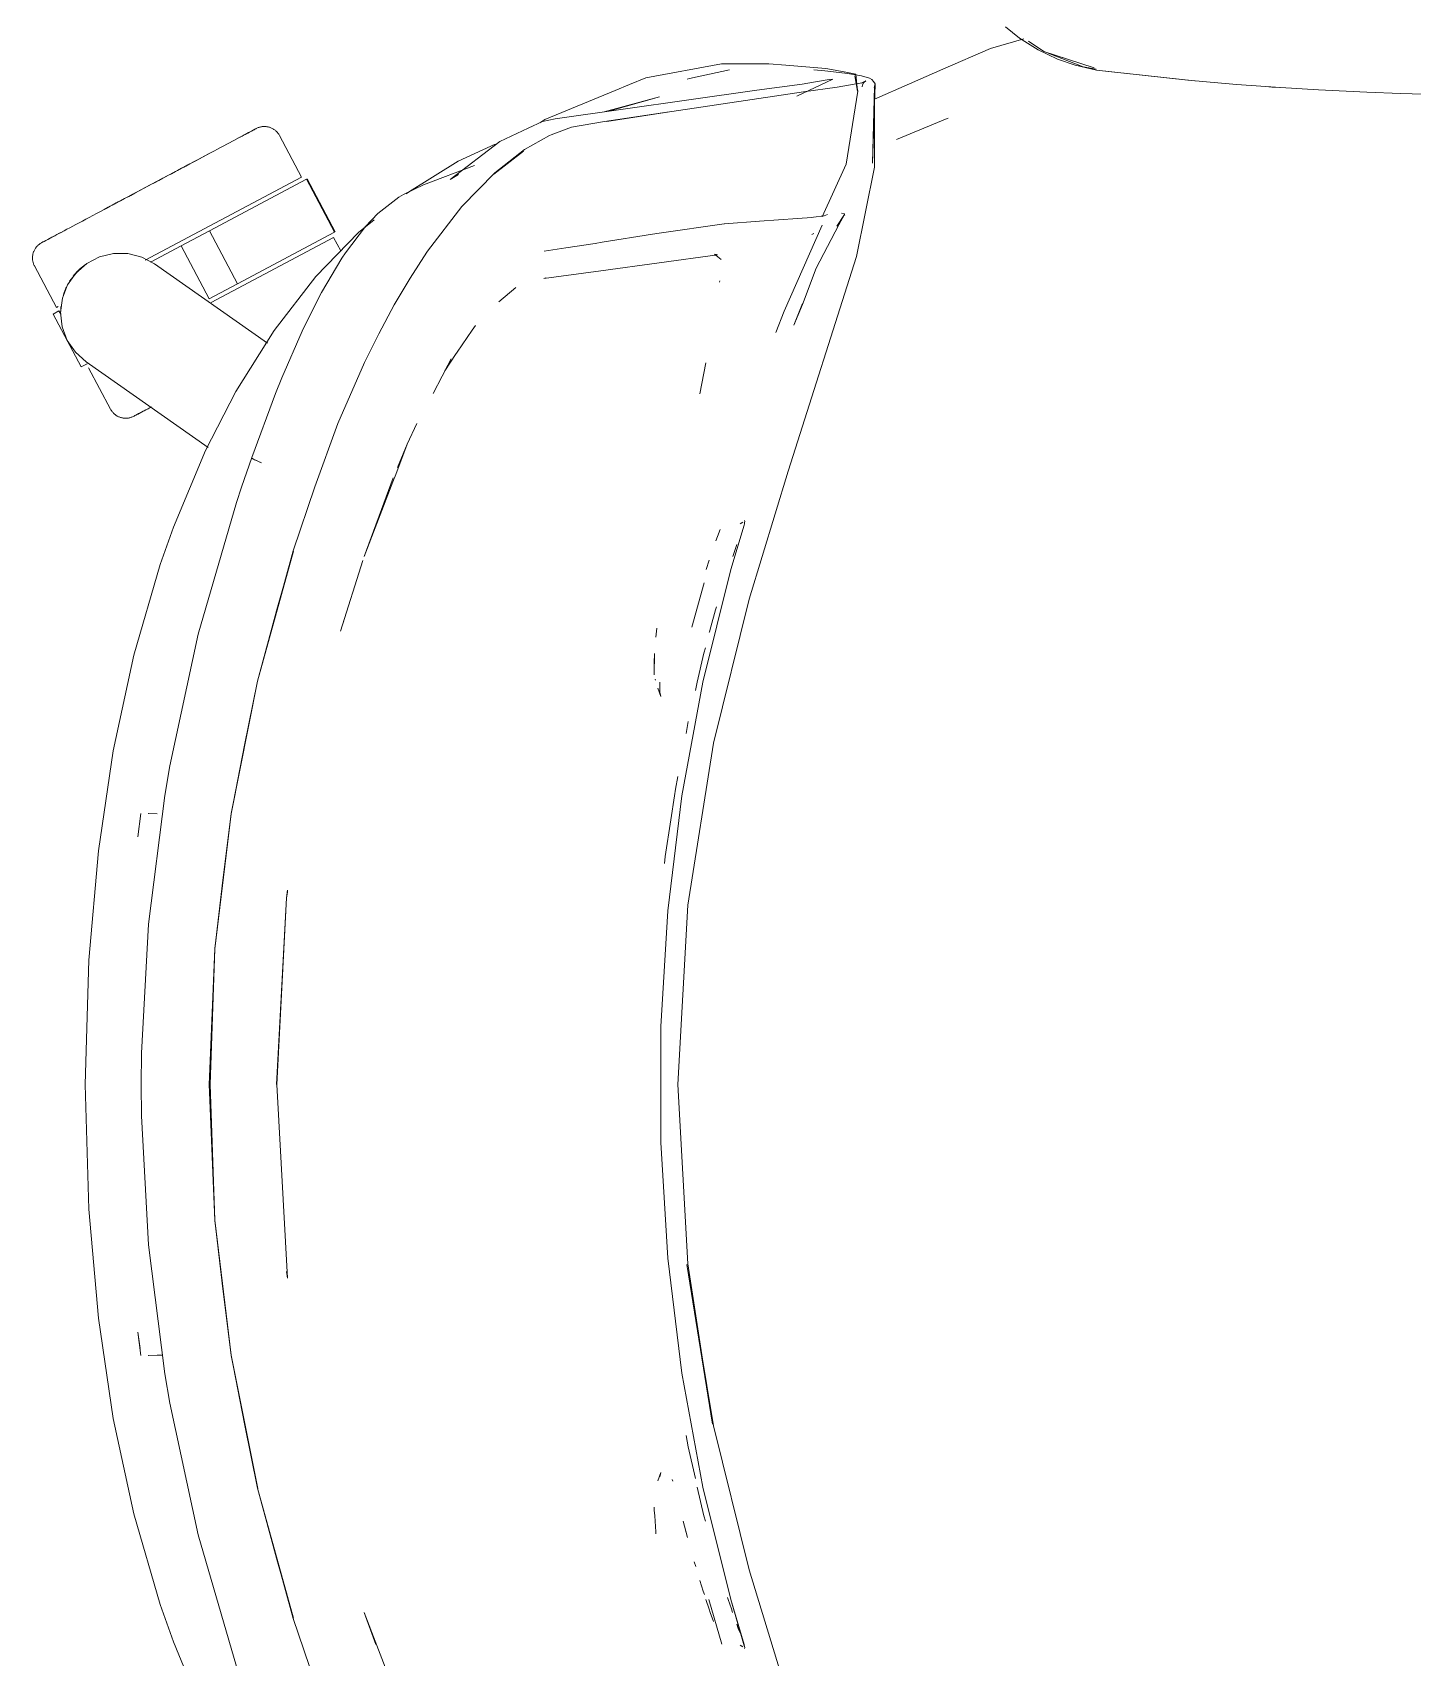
# Model space of a CAD drawing. Header units: millimetres. Extents: x 155927 to 317870, y -36033 to 97293.
# Drawn here: x 209373 to 209696.2, y 10295 to 10675.4 of the extents above; entities that cross this region are included whole.
import ezdxf

# ---------------------------------------------------------------- set-up
doc = ezdxf.new("R2010")
doc.units = ezdxf.units.MM
doc.header["$MEASUREMENT"] = 0
doc.layers.add('G-IMPT', color=8, linetype='CONTINUOUS', lineweight=9)
doc.layers.add('I-FURN', color=8, linetype='CONTINUOUS', lineweight=9)

msp = doc.modelspace()

# ---------------------------------------------------------------- linework, layer by layer
at = {"layer": 'G-IMPT'}
for p, q in [((209597.3, 10671.63), (209605.12, 10673.89)), ((209600.83, 10676.7), (209604.14, 10674.08)), ((209608.46, 10671.35), (209604.14, 10674.08)), ((209609.78, 10670.95), (209606.21, 10673.38)), ((209597.3, 10671.63), (209586.18, 10666.78)), ((209608.46, 10671.35), (209613.04, 10669.16)), ((209609.78, 10670.95), (209612.49, 10670.05)), ((209609.78, 10670.95), (209621.64, 10667.14)), ((209619.01, 10667.35), (209610.82, 10670.55)), ((209612.49, 10670.05), (209621.64, 10667.14)), ((209613.04, 10669.16), (209617.18, 10667.71)), ((209534.31, 10668.05), (209516.62, 10664.81)), ((209536.18, 10666.64), (209526.87, 10664.59)), ((209534.31, 10668.05), (209541.28, 10668.07)), ((209545.45, 10668.07), (209541.28, 10668.07)), ((209549.41, 10667.73), (209545.45, 10668.07)), ((209549.41, 10667.73), (209558.73, 10666.93)), ((209558.56, 10666.41), (209555.97, 10666.62)), ((209558.56, 10666.41), (209563.25, 10665.89)), ((209558.73, 10666.93), (209559.2, 10666.89)), ((209563.45, 10666.08), (209559.2, 10666.89)), ((209563.86, 10665.82), (209563.25, 10665.89)), ((209563.45, 10666.08), (209565.77, 10665.63)), ((209563.86, 10665.82), (209567.14, 10665.28)), ((209566.16, 10661.68), (209565.77, 10665.63)), ((209586.18, 10666.78), (209578.34, 10663.36)), ((209622.14, 10666.55), (209617.18, 10667.71)), ((209622.06, 10666.77), (209619.01, 10667.35)), ((209622.14, 10666.55), (209645.09, 10664.1)), ((209622.14, 10666.55), (209624.95, 10666.22)), ((209622.14, 10666.55), (209643.57, 10664.2)), ((209626.47, 10666.08), (209624.95, 10666.22)), ((209645.09, 10664.1), (209624.95, 10666.22)), ((209492.94, 10655.03), (209509.39, 10661.82)), ((209542.59, 10661.86), (209495.37, 10655.19)), ((209509.39, 10661.82), (209512.76, 10663.21)), ((209516.62, 10664.81), (209512.76, 10663.21)), ((209526.87, 10664.59), (209526.3, 10664.44)), ((209542.59, 10661.86), (209553.25, 10663.3)), ((209552.01, 10660.49), (209560.44, 10664.49)), ((209554.55, 10663.52), (209553.25, 10663.3)), ((209553.56, 10661.47), (209561.41, 10662.59)), ((209559.57, 10664.35), (209554.55, 10663.52)), ((209560.44, 10664.49), (209559.57, 10664.35)), ((209567.68, 10663.69), (209561.41, 10662.59)), ((209563.51, 10644.59), (209566.22, 10661.64)), ((209565.54, 10665.22), (209566.16, 10661.68)), ((209565.54, 10665.22), (209566.22, 10661.64)), ((209567.06, 10663.52), (209568.15, 10664.08)), ((209567.06, 10663.52), (209567.68, 10663.69)), ((209567.14, 10665.28), (209569, 10664.73)), ((209567.33, 10663.15), (209567.25, 10662.65)), ((209567.33, 10663.15), (209567.65, 10663.69)), ((209567.65, 10663.69), (209568.15, 10664.08)), ((209569.54, 10664.41), (209569, 10664.73)), ((209569.54, 10664.41), (209569.92, 10663.92)), ((209569.7, 10644.78), (209570.28, 10663.22)), ((209569.7, 10644.78), (209570.18, 10662.76)), ((209570.31, 10663.34), (209569.92, 10663.92)), ((209570.31, 10663.34), (209570.12, 10662.48)), ((209570.12, 10662.48), (209570.14, 10662.59)), ((209570.14, 10643.89), (209570.18, 10662.76)), ((209570.18, 10662.76), (209570.14, 10662.59)), ((209578.34, 10663.36), (209570.17, 10659.79)), ((209570.28, 10663.22), (209570.18, 10662.76)), ((209643.57, 10664.2), (209654.97, 10663.22)), ((209665.26, 10662.49), (209654.97, 10663.22)), ((209663.22, 10662.62), (209661.8, 10662.76)), ((209663.22, 10662.62), (209665.12, 10662.53)), ((209665.26, 10662.49), (209674.13, 10661.93)), ((209685.44, 10661.39), (209674.13, 10661.93)), ((209519.8, 10660.31), (209506.85, 10656.81)), ((209519.8, 10660.31), (209507.91, 10656.96)), ((209522.68, 10656.92), (209553.56, 10661.47)), ((209685.44, 10661.39), (209693.31, 10661.09)), ((209705.62, 10660.8), (209693.31, 10661.09)), ((209489.02, 10652.97), (209492.38, 10654.54)), ((209491.77, 10654.26), (209492.94, 10655.03)), ((209495.37, 10655.19), (209492.38, 10654.54)), ((209499.24, 10653.22), (209506.91, 10654.53)), ((209522.08, 10656.82), (209506.91, 10654.53)), ((209522.68, 10656.92), (209507.49, 10654.59)), ((209522.08, 10656.82), (209507.49, 10654.59)), ((209575.28, 10650.33), (209587.14, 10655.25)), ((209587.4, 10655.35), (209587.14, 10655.25)), ((209482.44, 10649.91), (209489.02, 10652.97)), ((209488.2, 10647.97), (209494.03, 10651.26)), ((209494.45, 10651.47), (209494.03, 10651.26)), ((209494.45, 10651.47), (209499.24, 10653.22)), ((209470.79, 10640.99), (209482.44, 10649.91)), ((209472.68, 10645.28), (209481.31, 10649.26)), ((209487.97, 10647.64), (209481.02, 10642.25)), ((209481.23, 10642.55), (209488.2, 10647.97)), ((209487.97, 10647.64), (209484.59, 10645.05)), ((209461.23, 10638.16), (209472.68, 10645.28)), ((209476.45, 10644.23), (209464.54, 10639.72)), ((209481.23, 10642.55), (209473.5, 10634.65)), ((209481.02, 10642.25), (209484.59, 10645.05)), ((209563.51, 10644.59), (209557.9, 10632.24)), ((209565.94, 10622.94), (209570.14, 10643.89)), ((209462.31, 10638.64), (209464.54, 10639.72)), ((209470.79, 10640.99), (209472.74, 10642.11)), ((209458.74, 10636.86), (209453.88, 10632.99)), ((209459.88, 10637.47), (209458.74, 10636.86)), ((209459.88, 10637.47), (209462.31, 10638.64)), ((209461.23, 10638.16), (209460.47, 10637.66)), ((209452.98, 10631.55), (209449.31, 10628.55)), ((209450.98, 10629.97), (209453.88, 10632.99)), ((209473.5, 10634.65), (209465.47, 10624.21)), ((209535, 10630.62), (209543.25, 10631.24)), ((209552.09, 10631.87), (209543.25, 10631.24)), ((209552.09, 10631.87), (209555.5, 10632.12)), ((209555.87, 10632.17), (209555.5, 10632.12)), ((209555.87, 10632.17), (209558.33, 10632.45)), ((209558.33, 10632.45), (209558.39, 10632.47)), ((209559.17, 10632.75), (209558.39, 10632.47)), ((209563.15, 10632.79), (209561.31, 10630.08)), ((209563.15, 10632.79), (209561.8, 10630.33)), ((209562.43, 10633.06), (209563.12, 10632.91)), ((209563.12, 10632.91), (209563.15, 10632.79)), ((209563.15, 10632.79), (209563.18, 10632.62)), ((209449.31, 10628.55), (209439.35, 10618.25)), ((209450.98, 10629.97), (209446.27, 10623.84)), ((209518.16, 10628.15), (209506.38, 10626.29)), ((209519.71, 10628.4), (209518.16, 10628.15)), ((209534.92, 10630.61), (209519.71, 10628.4)), ((209534.92, 10630.61), (209535, 10630.62)), ((209548.97, 10610.12), (209557.89, 10630.27)), ((209555.51, 10628.1), (209555.95, 10628.37)), ((209556.52, 10620.22), (209561.8, 10630.33)), ((209446.27, 10623.84), (209445.4, 10622.55)), ((209461.42, 10617.86), (209465.31, 10623.96)), ((209465.47, 10624.21), (209465.31, 10623.96)), ((209497.89, 10624.96), (209492.81, 10624.22)), ((209497.89, 10624.96), (209504.72, 10626.03)), ((209504.72, 10626.03), (209506.38, 10626.29)), ((209534.26, 10622.23), (209532.7, 10623.47)), ((209440.67, 10614.55), (209445.4, 10622.55)), ((209506.08, 10619.61), (209533.41, 10623.35)), ((209532.91, 10623.44), (209533.15, 10623.39)), ((209533.41, 10623.35), (209533.15, 10623.39)), ((209549.95, 10572.7), (209565.94, 10622.94)), ((209556.52, 10620.22), (209553.26, 10611.75)), ((209429.55, 10605.65), (209439.35, 10618.25)), ((209461.42, 10617.86), (209457.66, 10611.63)), ((209506.08, 10619.61), (209492.72, 10617.83)), ((209492.72, 10617.83), (209493.19, 10617.97)), ((209533.91, 10617.28), (209533.87, 10616.93)), ((209436.14, 10605.5), (209440.67, 10614.55)), ((209436.14, 10605.5), (209440.36, 10613.95)), ((209436.36, 10605.94), (209440.67, 10614.55)), ((209440.67, 10614.55), (209440.36, 10613.95)), ((209482.22, 10612.33), (209486.13, 10615.67)), ((209454.09, 10604.84), (209457.66, 10611.63)), ((209547.07, 10605.13), (209548.97, 10610.12)), ((209551.25, 10606.85), (209553.27, 10611.96)), ((209553.26, 10611.75), (209551.25, 10606.85)), ((209553.27, 10611.96), (209551.47, 10607.43)), ((209429.55, 10605.65), (209420.57, 10591.36)), ((209436.14, 10605.5), (209431.37, 10594.54)), ((209436.36, 10605.94), (209436.14, 10605.5)), ((209454.09, 10604.84), (209450.7, 10598.11)), ((209472.45, 10600.56), (209475.95, 10605.7)), ((209475.95, 10605.7), (209476.7, 10606.8)), ((209444.52, 10583.89), (209450.7, 10598.11)), ((209466.82, 10590.9), (209471.01, 10599)), ((209469.5, 10596.23), (209472.06, 10599.99)), ((209469.5, 10596.23), (209471.01, 10599)), ((209472.06, 10599.99), (209472.45, 10600.56)), ((209529.23, 10590.81), (209530.64, 10598.06)), ((209431.37, 10594.54), (209429.89, 10590.86)), ((209420.57, 10591.36), (209413.48, 10577.58)), ((209429.89, 10590.86), (209424.32, 10575.9)), ((209444.52, 10583.89), (209439.06, 10569.01)), ((209462.95, 10583.86), (209460.75, 10579.01)), ((209460.75, 10579.01), (209458.03, 10571.93)), ((209460.75, 10579.01), (209458.44, 10573.56)), ((209405.96, 10559.61), (209413.48, 10577.58)), ((209424.36, 10575.9), (209421.95, 10568.96)), ((209424.32, 10575.9), (209424.35, 10575.76)), ((209424.35, 10575.76), (209424.36, 10575.9)), ((209424.35, 10575.76), (209424.76, 10575.5)), ((209424.35, 10575.76), (209424.37, 10575.72)), ((209424.76, 10575.5), (209424.37, 10575.72)), ((209425.59, 10575.11), (209424.76, 10575.5)), ((209424.94, 10575.39), (209424.76, 10575.5)), ((209425.59, 10575.11), (209424.94, 10575.39)), ((209425.59, 10575.11), (209426.64, 10574.69)), ((209425.59, 10575.11), (209426.05, 10574.91)), ((209426.64, 10574.69), (209426.05, 10574.91)), ((209450.65, 10552.75), (209457.47, 10571.16)), ((209457.36, 10570.2), (209458.03, 10571.93)), ((209549.95, 10572.7), (209540.77, 10542.72)), ((209420.76, 10565.36), (209421.95, 10568.96)), ((209434.05, 10554.09), (209439.06, 10569.01)), ((209450.65, 10552.75), (209457.36, 10570.2)), ((209411.81, 10534.53), (209420.76, 10565.36)), ((209402.89, 10550.87), (209405.96, 10559.61)), ((209533.41, 10557.42), (209534.03, 10559.08)), ((209536.54, 10549.67), (209539.61, 10560.1)), ((209538.72, 10560.36), (209539.33, 10560.74)), ((209538.72, 10560.36), (209538.93, 10560.5)), ((209539.68, 10560.37), (209539.61, 10560.1)), ((209539.75, 10560.67), (209539.68, 10560.37)), ((209539.72, 10561.13), (209539.81, 10560.89)), ((209539.81, 10560.89), (209539.75, 10560.67)), ((209533.41, 10557.42), (209533.04, 10556.41)), ((209537.7, 10554.87), (209537.94, 10555.53)), ((209425.67, 10523.59), (209434.05, 10554.09)), ((209425.67, 10523.59), (209434.1, 10554)), ((209430.32, 10540.84), (209434.1, 10554)), ((209445.12, 10535.28), (209450.37, 10551.77)), ((209530.7, 10549.66), (209531.43, 10551.88)), ((209537.7, 10554.87), (209536.96, 10552.77)), ((209402.89, 10550.87), (209396.72, 10529.63)), ((209529.99, 10523.35), (209536.54, 10549.67)), ((209530.26, 10546.57), (209527.35, 10536.18)), ((209430.32, 10540.84), (209425.67, 10523.59)), ((209531.85, 10536.25), (209532.96, 10540.25)), ((209532.46, 10509.04), (209540.77, 10542.72)), ((209532.96, 10540.25), (209533.17, 10540.93)), ((209445.12, 10535.28), (209446.2, 10538.72)), ((209531.85, 10536.25), (209531.53, 10535.11)), ((209411.81, 10534.53), (209405.15, 10503.74)), ((209518.97, 10533.86), (209519.18, 10535.95)), ((209531.53, 10535.11), (209531.48, 10534.93)), ((209396.72, 10529.63), (209391.9, 10507.27)), ((209518.57, 10525), (209518.66, 10530.06)), ((209518.66, 10530.06), (209518.57, 10527.79)), ((209530.23, 10530.09), (209528.67, 10523.34)), ((209530.23, 10530.09), (209530.56, 10531.39)), ((209518.57, 10525), (209518.57, 10527.79)), ((209425.67, 10523.59), (209419.5, 10492.47)), ((209425.67, 10523.59), (209419.5, 10492.55)), ((209425.67, 10523.59), (209422.59, 10508.57)), ((209518.89, 10523.79), (209518.82, 10524.05)), ((209520.11, 10519.95), (209519.42, 10521.9)), ((209519.85, 10523.16), (209519.86, 10523.3)), ((209519.89, 10521), (209519.86, 10523.3)), ((209519.89, 10521), (209520.11, 10519.95)), ((209529.99, 10523.35), (209525.06, 10496.69)), ((209528.22, 10521.36), (209528.67, 10523.34)), ((209526.02, 10511.32), (209526.56, 10514.13)), ((209391.9, 10507.27), (209388.41, 10483.85)), ((209419.5, 10492.47), (209422.59, 10508.57)), ((209532.46, 10509.04), (209526.46, 10471.12)), ((209403.96, 10496.82), (209405.15, 10503.74)), ((209523.29, 10496.68), (209523.54, 10498.31)), ((209524.09, 10501.21), (209523.54, 10498.31)), ((209400.15, 10466.65), (209403.96, 10496.82)), ((209525.06, 10496.69), (209521.76, 10469.77)), ((209522.44, 10491.06), (209523.29, 10496.68)), ((209398.31, 10492.55), (209397.66, 10487.14)), ((209402.17, 10492.51), (209400.07, 10492.58)), ((209400.07, 10492.58), (209400.18, 10492.58)), ((209415.67, 10460.95), (209419.5, 10492.55)), ((209415.71, 10460.91), (209419.5, 10492.47)), ((209419.5, 10492.47), (209417.55, 10476.99)), ((209522.44, 10491.06), (209521.15, 10482.53)), ((209388.41, 10483.85), (209386.15, 10458.28)), ((209521.15, 10482.53), (209520.96, 10480.87)), ((209415.71, 10460.91), (209417.55, 10476.99)), ((209430.11, 10429.14), (209432.44, 10472.86)), ((209430.17, 10429.14), (209432.44, 10472.86)), ((209432.44, 10472.86), (209432.7, 10474.64)), ((209432.44, 10472.86), (209432.67, 10474.17)), ((209432.71, 10474.41), (209432.67, 10474.17)), ((209520.11, 10442.7), (209521.76, 10469.77)), ((209526.46, 10471.12), (209524.1, 10429.14)), ((209398.53, 10436.45), (209400.15, 10466.65)), ((209415.67, 10460.95), (209414.34, 10429.14)), ((209415.71, 10460.91), (209414.57, 10429.14)), ((209415.04, 10446.02), (209415.71, 10460.91)), ((209386.15, 10458.28), (209385.3, 10429.14)), ((209415.04, 10446.02), (209414.57, 10429.14)), ((209520.11, 10442.7), (209520.11, 10415.58)), ((209398.53, 10436.45), (209398.44, 10429.14)), ((209385.3, 10429.14), (209386.15, 10399.99)), ((209398.53, 10421.82), (209398.44, 10429.14)), ((209414.34, 10429.14), (209415.67, 10397.32)), ((209415.71, 10397.36), (209414.57, 10429.14)), ((209415.04, 10412.25), (209414.57, 10429.14)), ((209430.17, 10429.14), (209432.67, 10383.8)), ((209526.46, 10387.15), (209524.1, 10429.14)), ((209398.53, 10421.82), (209400.15, 10391.62)), ((209520.11, 10415.58), (209521.76, 10388.51)), ((209415.71, 10397.36), (209415.04, 10412.25)), ((209386.15, 10399.99), (209388.41, 10374.42)), ((209415.67, 10397.32), (209419.5, 10365.73)), ((209417.55, 10381.28), (209415.71, 10397.36)), ((209415.71, 10397.36), (209419.5, 10365.81)), ((209400.15, 10391.62), (209403.96, 10361.45)), ((209525.06, 10361.59), (209521.76, 10388.51)), ((209432.67, 10383.8), (209432.44, 10385.41)), ((209432.44, 10385.41), (209432.67, 10384.1)), ((209432.71, 10383.86), (209432.67, 10384.1)), ((209532.46, 10349.23), (209526.2, 10386.98)), ((209526.2, 10386.98), (209532.19, 10349.61)), ((209526.46, 10387.15), (209532.19, 10349.61)), ((209417.55, 10381.28), (209419.5, 10365.81)), ((209388.41, 10374.42), (209391.9, 10351)), ((209398.31, 10365.72), (209397.66, 10371.14)), ((209398.23, 10367.37), (209397.66, 10371.14)), ((209400.07, 10365.69), (209402.17, 10365.76)), ((209400.07, 10365.69), (209400.18, 10365.69)), ((209403.41, 10365.81), (209402.17, 10365.76)), ((209419.5, 10365.81), (209422.59, 10349.7)), ((209419.5, 10365.81), (209425.71, 10334.56)), ((209425.71, 10334.56), (209419.5, 10365.73)), ((209403.96, 10361.45), (209405.15, 10354.53)), ((209529.99, 10334.92), (209525.06, 10361.59)), ((209405.15, 10354.53), (209411.81, 10323.74)), ((209396.72, 10328.64), (209391.9, 10351)), ((209425.67, 10334.68), (209422.59, 10349.7)), ((209526.04, 10346.96), (209526.51, 10344.33)), ((209540.77, 10315.55), (209532.46, 10349.23)), ((209526.51, 10344.33), (209528.22, 10336.91)), ((209520.11, 10338.32), (209519.42, 10336.37)), ((209520.11, 10338.32), (209519.89, 10337.28)), ((209430.32, 10317.43), (209425.67, 10334.68)), ((209425.67, 10334.68), (209434.1, 10304.27)), ((209425.67, 10334.68), (209434.05, 10304.18)), ((209522.78, 10336.72), (209522.91, 10336.31)), ((209528.67, 10334.93), (209530.23, 10328.18)), ((209529.99, 10334.92), (209536.54, 10308.6)), ((209402.89, 10307.4), (209396.72, 10328.64)), ((209518.57, 10330.23), (209518.58, 10329.53)), ((209518.68, 10328.16), (209518.58, 10329.53)), ((209518.68, 10328.16), (209518.95, 10324.45)), ((209526.37, 10323.1), (209525.38, 10326.96)), ((209530.23, 10328.18), (209530.57, 10326.9)), ((209420.76, 10292.91), (209411.81, 10323.74)), ((209518.95, 10324.45), (209518.99, 10323.97)), ((209526.37, 10323.1), (209525.98, 10324.63)), ((209430.32, 10317.43), (209434.1, 10304.27)), ((209528.28, 10316.31), (209527.95, 10317.43)), ((209540.77, 10315.55), (209549.95, 10285.58)), ((209530.06, 10310.52), (209529.27, 10313.02)), ((209530.31, 10309.74), (209530.06, 10310.52)), ((209531.46, 10306.3), (209530.69, 10308.61)), ((209531.35, 10308.61), (209534.38, 10298.18)), ((209535.91, 10308.6), (209535.76, 10309.06)), ((209535.91, 10308.6), (209536.65, 10306.38)), ((209536.54, 10308.6), (209539.81, 10297.38)), ((209536.54, 10308.6), (209539.6, 10298.07)), ((209536.54, 10308.6), (209539.66, 10297.78)), ((209405.96, 10298.66), (209402.89, 10307.4)), ((209439.06, 10289.26), (209434.05, 10304.18)), ((209450.65, 10305.52), (209453.37, 10298.09)), ((209450.65, 10305.52), (209457.36, 10288.07)), ((209531.46, 10306.3), (209531.71, 10305.58)), ((209532.47, 10303.42), (209531.71, 10305.58)), ((209536.93, 10305.57), (209536.65, 10306.38)), ((209537.92, 10302.82), (209538.27, 10301.85)), ((209538.27, 10301.85), (209538.67, 10300.78)), ((209405.96, 10298.66), (209413.48, 10280.69)), ((209538.72, 10297.92), (209539.33, 10297.53)), ((209538.72, 10297.92), (209538.93, 10297.77)), ((209539.6, 10298.07), (209539.66, 10297.78)), ((209539.81, 10297.38), (209539.68, 10297.14))]:
    msp.add_line(p, q, dxfattribs=at)
at = {"layer": 'I-FURN'}
for p, q in [((209420.41, 10650.26), (209419.8, 10649.94)), ((209421, 10650.57), (209420.41, 10650.26)), ((209420.68, 10650.41), (209421.25, 10650.71)), ((209421.55, 10650.87), (209421, 10650.57)), ((209421.25, 10650.71), (209421.79, 10651)), ((209422.06, 10651.14), (209421.55, 10650.87)), ((209421.79, 10651), (209422.29, 10651.26)), ((209422.55, 10651.4), (209422.06, 10651.14)), ((209422.29, 10651.26), (209422.76, 10651.51)), ((209422.99, 10651.64), (209422.55, 10651.4)), ((209422.76, 10651.51), (209423.19, 10651.74)), ((209423.4, 10651.85), (209422.99, 10651.64)), ((209423.19, 10651.74), (209423.58, 10651.95)), ((209423.78, 10652.05), (209423.4, 10651.85)), ((209423.58, 10651.95), (209423.93, 10652.14)), ((209424.11, 10652.23), (209423.78, 10652.05)), ((209423.93, 10652.14), (209424.25, 10652.31)), ((209424.41, 10652.39), (209424.11, 10652.23)), ((209424.25, 10652.31), (209424.53, 10652.45)), ((209424.67, 10652.53), (209424.41, 10652.39)), ((209424.53, 10652.45), (209424.77, 10652.58)), ((209424.89, 10652.64), (209424.67, 10652.53)), ((209424.77, 10652.58), (209424.97, 10652.69)), ((209425.07, 10652.74), (209424.89, 10652.64)), ((209424.97, 10652.69), (209425.13, 10652.78)), ((209425.21, 10652.81), (209425.07, 10652.74)), ((209425.13, 10652.78), (209425.26, 10652.84)), ((209425.31, 10652.87), (209425.21, 10652.81)), ((209425.26, 10652.84), (209425.34, 10652.88)), ((209425.37, 10652.9), (209425.31, 10652.87)), ((209425.34, 10652.88), (209425.38, 10652.91)), ((209425.39, 10652.91), (209425.37, 10652.9)), ((209425.38, 10652.91), (209425.39, 10652.91)), ((209425.39, 10652.91), (209425.53, 10652.98)), ((209425.53, 10652.98), (209425.68, 10653.05)), ((209425.68, 10653.05), (209425.83, 10653.11)), ((209425.83, 10653.11), (209425.98, 10653.17)), ((209425.98, 10653.17), (209426.13, 10653.21)), ((209426.13, 10653.21), (209426.29, 10653.26)), ((209426.29, 10653.26), (209426.44, 10653.29)), ((209426.44, 10653.29), (209426.6, 10653.32)), ((209426.6, 10653.32), (209426.76, 10653.35)), ((209426.76, 10653.35), (209426.92, 10653.37)), ((209426.92, 10653.37), (209427.08, 10653.38)), ((209427.08, 10653.38), (209427.24, 10653.38)), ((209427.24, 10653.38), (209427.4, 10653.38)), ((209427.4, 10653.38), (209427.57, 10653.37)), ((209427.57, 10653.37), (209427.73, 10653.36)), ((209427.73, 10653.36), (209427.89, 10653.34)), ((209427.89, 10653.34), (209428.04, 10653.31)), ((209428.04, 10653.31), (209428.2, 10653.27)), ((209428.2, 10653.27), (209428.36, 10653.23)), ((209428.36, 10653.23), (209428.51, 10653.19)), ((209428.51, 10653.19), (209428.67, 10653.13)), ((209428.67, 10653.13), (209428.82, 10653.08)), ((209428.82, 10653.08), (209428.96, 10653.01)), ((209428.96, 10653.01), (209429.11, 10652.94)), ((209429.11, 10652.94), (209429.25, 10652.87)), ((209429.25, 10652.87), (209429.39, 10652.78)), ((209429.39, 10652.78), (209429.53, 10652.7)), ((209429.53, 10652.7), (209429.66, 10652.6)), ((209429.66, 10652.6), (209429.79, 10652.51)), ((209429.79, 10652.51), (209429.91, 10652.4)), ((209429.91, 10652.4), (209430.03, 10652.3)), ((209430.03, 10652.3), (209430.15, 10652.18)), ((209430.15, 10652.18), (209430.26, 10652.07)), ((209430.26, 10652.07), (209430.36, 10651.95)), ((209430.36, 10651.95), (209430.46, 10651.82)), ((209430.46, 10651.82), (209430.56, 10651.69)), ((209430.56, 10651.69), (209430.65, 10651.56)), ((209430.65, 10651.56), (209430.74, 10651.42)), ((209430.74, 10651.42), (209430.82, 10651.28)), ((209430.82, 10651.28), (209430.84, 10651.24)), ((209435.99, 10641.56), (209430.84, 10651.24)), ((209412.97, 10646.31), (209412.1, 10645.84)), ((209412.5, 10646.06), (209413.37, 10646.52)), ((209413.83, 10646.77), (209412.97, 10646.31)), ((209413.37, 10646.52), (209414.22, 10646.97)), ((209414.67, 10647.21), (209413.83, 10646.77)), ((209415.48, 10647.64), (209414.67, 10647.21)), ((209416.27, 10648.06), (209415.48, 10647.64)), ((209417.03, 10648.46), (209416.27, 10648.06)), ((209417.76, 10648.86), (209417.03, 10648.46)), ((209418.47, 10649.23), (209417.76, 10648.86)), ((209419.15, 10649.59), (209418.47, 10649.23)), ((209419.8, 10649.94), (209419.15, 10649.59)), ((209404.98, 10642.06), (209405.96, 10642.58)), ((209406.49, 10642.86), (209405.51, 10642.34)), ((209405.96, 10642.58), (209406.93, 10643.1)), ((209407.46, 10643.38), (209406.49, 10642.86)), ((209406.93, 10643.1), (209407.9, 10643.61)), ((209408.41, 10643.88), (209407.46, 10643.38)), ((209407.9, 10643.61), (209408.85, 10644.12)), ((209409.36, 10644.39), (209408.41, 10643.88)), ((209408.85, 10644.12), (209409.79, 10644.62)), ((209410.29, 10644.88), (209409.36, 10644.39)), ((209409.79, 10644.62), (209410.71, 10645.11)), ((209411.2, 10645.37), (209410.29, 10644.88)), ((209410.71, 10645.11), (209411.62, 10645.59)), ((209412.1, 10645.84), (209411.2, 10645.37)), ((209411.62, 10645.59), (209412.5, 10646.06)), ((209397.97, 10638.33), (209398.97, 10638.87)), ((209399.52, 10639.15), (209398.51, 10638.62)), ((209398.97, 10638.87), (209399.98, 10639.4)), ((209435.99, 10641.56), (209399.38, 10622.09)), ((209400.52, 10639.69), (209399.52, 10639.15)), ((209399.98, 10639.4), (209400.98, 10639.93)), ((209401.53, 10640.22), (209400.52, 10639.69)), ((209400.98, 10639.93), (209401.99, 10640.47)), ((209402.53, 10640.76), (209401.53, 10640.22)), ((209401.99, 10640.47), (209402.99, 10641)), ((209403.53, 10641.29), (209402.53, 10640.76)), ((209402.99, 10641), (209403.99, 10641.53)), ((209404.52, 10641.82), (209403.53, 10641.29)), ((209403.99, 10641.53), (209404.98, 10642.06)), ((209405.51, 10642.34), (209404.52, 10641.82)), ((209414.4, 10628.95), (209437.11, 10641.02)), ((209437.11, 10641.02), (209443.68, 10628.66)), ((209443.85, 10628.75), (209437.28, 10641.11)), ((209391.65, 10634.97), (209390.71, 10634.47)), ((209391.14, 10634.7), (209392.08, 10635.2)), ((209392.6, 10635.48), (209391.65, 10634.97)), ((209392.08, 10635.2), (209393.04, 10635.71)), ((209393.56, 10635.99), (209392.6, 10635.48)), ((209393.04, 10635.71), (209394.01, 10636.23)), ((209394.54, 10636.51), (209393.56, 10635.99)), ((209394.01, 10636.23), (209394.99, 10636.75)), ((209395.52, 10637.03), (209394.54, 10636.51)), ((209394.99, 10636.75), (209395.98, 10637.27)), ((209396.51, 10637.56), (209395.52, 10637.03)), ((209395.98, 10637.27), (209396.97, 10637.8)), ((209397.51, 10638.09), (209396.51, 10637.56)), ((209396.97, 10637.8), (209397.97, 10638.33)), ((209398.51, 10638.62), (209397.51, 10638.09)), ((209384.66, 10631.25), (209383.88, 10630.84)), ((209385.46, 10631.68), (209384.66, 10631.25)), ((209386.28, 10632.12), (209385.46, 10631.68)), ((209387.13, 10632.57), (209386.28, 10632.12)), ((209388, 10633.03), (209387.13, 10632.57)), ((209388.88, 10633.5), (209388, 10633.03)), ((209389.79, 10633.98), (209388.88, 10633.5)), ((209389.3, 10633.72), (209390.21, 10634.21)), ((209390.71, 10634.47), (209389.79, 10633.98)), ((209390.21, 10634.21), (209391.14, 10634.7)), ((209377.31, 10627.35), (209376.92, 10627.14)), ((209377.1, 10627.23), (209377.51, 10627.45)), ((209377.74, 10627.58), (209377.31, 10627.35)), ((209377.51, 10627.45), (209377.95, 10627.69)), ((209378.21, 10627.82), (209377.74, 10627.58)), ((209377.95, 10627.69), (209378.43, 10627.94)), ((209378.71, 10628.09), (209378.21, 10627.82)), ((209378.43, 10627.94), (209378.95, 10628.22)), ((209379.24, 10628.38), (209378.71, 10628.09)), ((209378.95, 10628.22), (209379.5, 10628.51)), ((209379.81, 10628.68), (209379.24, 10628.38)), ((209379.5, 10628.51), (209380.09, 10628.82)), ((209380.42, 10629), (209379.81, 10628.68)), ((209381.05, 10629.33), (209380.42, 10629)), ((209381.71, 10629.69), (209381.05, 10629.33)), ((209382.41, 10630.06), (209381.71, 10629.69)), ((209383.13, 10630.44), (209382.41, 10630.06)), ((209383.88, 10630.84), (209383.13, 10630.44)), ((209407.76, 10625.42), (209414.4, 10628.95)), ((209414.4, 10628.95), (209420.97, 10616.59)), ((209443.5, 10627.43), (209414.8, 10612.17)), ((209443.68, 10628.66), (209420.97, 10616.59)), ((209445.18, 10624.27), (209443.5, 10627.43)), ((209373.05, 10623.39), (209373.08, 10623.54)), ((209373.08, 10623.54), (209373.12, 10623.7)), ((209373.12, 10623.7), (209373.17, 10623.85)), ((209373.17, 10623.85), (209373.22, 10624.01)), ((209373.22, 10624.01), (209373.28, 10624.16)), ((209373.28, 10624.16), (209373.34, 10624.3)), ((209373.34, 10624.3), (209373.41, 10624.45)), ((209373.41, 10624.45), (209373.49, 10624.59)), ((209373.49, 10624.59), (209373.57, 10624.73)), ((209373.57, 10624.73), (209373.66, 10624.87)), ((209373.66, 10624.87), (209373.75, 10625)), ((209373.75, 10625), (209373.85, 10625.13)), ((209373.85, 10625.13), (209373.95, 10625.25)), ((209373.95, 10625.25), (209374.06, 10625.37)), ((209374.06, 10625.37), (209374.17, 10625.49)), ((209374.17, 10625.49), (209374.29, 10625.6)), ((209374.29, 10625.6), (209374.41, 10625.7)), ((209374.41, 10625.7), (209374.53, 10625.8)), ((209374.53, 10625.8), (209374.66, 10625.9)), ((209374.66, 10625.9), (209374.8, 10625.99)), ((209374.8, 10625.99), (209374.93, 10626.08)), ((209374.93, 10626.08), (209375.07, 10626.16)), ((209375.07, 10626.16), (209375.11, 10626.18)), ((209375.11, 10626.18), (209375.13, 10626.19)), ((209375.12, 10626.18), (209375.11, 10626.18)), ((209375.16, 10626.2), (209375.12, 10626.18)), ((209375.13, 10626.19), (209375.19, 10626.22)), ((209375.24, 10626.25), (209375.16, 10626.2)), ((209375.19, 10626.22), (209375.29, 10626.27)), ((209375.36, 10626.31), (209375.24, 10626.25)), ((209375.29, 10626.27), (209375.43, 10626.35)), ((209375.53, 10626.4), (209375.36, 10626.31)), ((209375.43, 10626.35), (209375.61, 10626.44)), ((209375.73, 10626.5), (209375.53, 10626.4)), ((209375.61, 10626.44), (209375.83, 10626.56)), ((209375.97, 10626.63), (209375.73, 10626.5)), ((209375.83, 10626.56), (209376.09, 10626.7)), ((209376.25, 10626.78), (209375.97, 10626.63)), ((209376.09, 10626.7), (209376.39, 10626.86)), ((209376.56, 10626.95), (209376.25, 10626.78)), ((209376.39, 10626.86), (209376.72, 10627.03)), ((209376.92, 10627.14), (209376.56, 10626.95)), ((209376.72, 10627.03), (209377.1, 10627.23)), ((209388.67, 10622.86), (209391.95, 10623.64)), ((209391.95, 10623.64), (209395.32, 10623.62)), ((209395.32, 10623.62), (209398.59, 10622.79)), ((209400.62, 10621.62), (209407.76, 10625.42)), ((209407.76, 10625.42), (209414.33, 10613.06)), ((209372.97, 10622.58), (209372.98, 10622.75)), ((209372.98, 10622.42), (209372.97, 10622.58)), ((209372.98, 10622.91), (209373, 10623.07)), ((209372.98, 10622.75), (209372.98, 10622.91)), ((209372.99, 10622.26), (209372.98, 10622.42)), ((209373.01, 10622.1), (209372.99, 10622.26)), ((209373, 10623.07), (209373.02, 10623.23)), ((209373.03, 10621.94), (209373.01, 10622.1)), ((209373.02, 10623.23), (209373.05, 10623.39)), ((209373.06, 10621.78), (209373.03, 10621.94)), ((209373.1, 10621.63), (209373.06, 10621.78)), ((209373.14, 10621.47), (209373.1, 10621.63)), ((209373.19, 10621.32), (209373.14, 10621.47)), ((209373.24, 10621.17), (209373.19, 10621.32)), ((209373.31, 10621.02), (209373.24, 10621.17)), ((209373.37, 10620.87), (209373.31, 10621.02)), ((209373.45, 10620.73), (209373.37, 10620.87)), ((209373.45, 10620.73), (209378.6, 10611.04)), ((209383.97, 10619.95), (209381.67, 10617.17)), ((209383.13, 10619.09), (209385.67, 10621.31)), ((209385.39, 10621.1), (209383.97, 10619.95)), ((209385.67, 10621.31), (209388.67, 10622.86)), ((209398.59, 10622.79), (209401.57, 10621.2)), ((209401.57, 10621.2), (209428, 10602.69)), ((209379.98, 10613.18), (209381.2, 10616.32)), ((209381.2, 10616.32), (209383.13, 10619.09)), ((209420.97, 10616.59), (209414.33, 10613.06)), ((209379.55, 10609.83), (209379.98, 10613.18)), ((209377.78, 10609.48), (209379.18, 10610.22)), ((209377.78, 10609.48), (209384.36, 10597.12)), ((209378.97, 10611.24), (209378.6, 10611.04)), ((209379.18, 10610.22), (209379.09, 10610.17)), ((209379.58, 10609.46), (209379.18, 10610.22)), ((209379.93, 10606.48), (209379.55, 10609.83)), ((209381.11, 10603.32), (209379.93, 10606.48)), ((209383.01, 10600.53), (209381.11, 10603.32)), ((209385.52, 10598.28), (209383.01, 10600.53)), ((209385.75, 10597.86), (209384.36, 10597.12)), ((209414.11, 10578.26), (209385.52, 10598.28)), ((209385.67, 10597.81), (209385.75, 10597.86)), ((209386.11, 10596.91), (209391.26, 10587.23)), ((209391.28, 10587.19), (209391.26, 10587.23)), ((209391.36, 10587.05), (209391.28, 10587.19)), ((209391.44, 10586.91), (209391.36, 10587.05)), ((209391.53, 10586.78), (209391.44, 10586.91)), ((209391.63, 10586.65), (209391.53, 10586.78)), ((209391.73, 10586.53), (209391.63, 10586.65)), ((209391.84, 10586.4), (209391.73, 10586.53)), ((209391.95, 10586.29), (209391.84, 10586.4)), ((209392.06, 10586.18), (209391.95, 10586.29)), ((209392.18, 10586.07), (209392.06, 10586.18)), ((209392.31, 10585.97), (209392.18, 10586.07)), ((209392.44, 10585.87), (209392.31, 10585.97)), ((209392.57, 10585.77), (209392.44, 10585.87)), ((209392.7, 10585.69), (209392.57, 10585.77)), ((209392.84, 10585.61), (209392.7, 10585.69)), ((209392.99, 10585.53), (209392.84, 10585.61)), ((209393.13, 10585.46), (209392.99, 10585.53)), ((209393.28, 10585.4), (209393.13, 10585.46)), ((209396.56, 10585.49), (209396.42, 10585.42)), ((209396.71, 10585.56), (209396.56, 10585.49)), ((209396.76, 10585.59), (209396.71, 10585.57)), ((209396.71, 10585.57), (209396.71, 10585.56)), ((209396.71, 10585.56), (209396.73, 10585.57)), ((209396.73, 10585.57), (209396.79, 10585.61)), ((209396.84, 10585.63), (209396.76, 10585.59)), ((209396.79, 10585.61), (209396.89, 10585.66)), ((209396.96, 10585.7), (209396.84, 10585.63)), ((209396.89, 10585.66), (209397.03, 10585.73)), ((209397.12, 10585.78), (209396.96, 10585.7)), ((209397.03, 10585.73), (209397.21, 10585.83)), ((209397.32, 10585.89), (209397.12, 10585.78)), ((209397.21, 10585.83), (209397.43, 10585.95)), ((209397.56, 10586.02), (209397.32, 10585.89)), ((209397.43, 10585.95), (209397.69, 10586.08)), ((209397.84, 10586.17), (209397.56, 10586.02)), ((209397.69, 10586.08), (209397.98, 10586.24)), ((209398.16, 10586.33), (209397.84, 10586.17)), ((209397.98, 10586.24), (209398.32, 10586.42)), ((209398.52, 10586.52), (209398.16, 10586.33)), ((209398.32, 10586.42), (209398.69, 10586.62)), ((209398.91, 10586.73), (209398.52, 10586.52)), ((209398.69, 10586.62), (209399.1, 10586.84)), ((209399.34, 10586.96), (209398.91, 10586.73)), ((209399.1, 10586.84), (209399.55, 10587.07)), ((209399.8, 10587.21), (209399.34, 10586.96)), ((209399.55, 10587.07), (209400.03, 10587.33)), ((209400.31, 10587.48), (209399.8, 10587.21)), ((209400.03, 10587.33), (209400.55, 10587.6)), ((209400.84, 10587.76), (209400.31, 10587.48)), ((209393.43, 10585.34), (209393.28, 10585.4)), ((209393.58, 10585.28), (209393.43, 10585.34)), ((209393.74, 10585.24), (209393.58, 10585.28)), ((209393.89, 10585.2), (209393.74, 10585.24)), ((209394.05, 10585.16), (209393.89, 10585.2)), ((209394.21, 10585.14), (209394.05, 10585.16)), ((209394.37, 10585.12), (209394.21, 10585.14)), ((209394.53, 10585.1), (209394.37, 10585.12)), ((209394.69, 10585.09), (209394.53, 10585.1)), ((209394.85, 10585.09), (209394.69, 10585.09)), ((209395.01, 10585.1), (209394.85, 10585.09)), ((209395.17, 10585.11), (209395.01, 10585.1)), ((209395.33, 10585.12), (209395.17, 10585.11)), ((209395.49, 10585.15), (209395.33, 10585.12)), ((209395.65, 10585.18), (209395.49, 10585.15)), ((209395.81, 10585.21), (209395.65, 10585.18)), ((209395.96, 10585.26), (209395.81, 10585.21)), ((209396.12, 10585.31), (209395.96, 10585.26)), ((209396.27, 10585.36), (209396.12, 10585.31)), ((209396.42, 10585.42), (209396.27, 10585.36))]:
    msp.add_line(p, q, dxfattribs=at)
for points in [[(209382.52, 10618.37), (209382.85, 10618.79), (209383.19, 10619.22), (209383.62, 10619.61)], [(209379.58, 10609.46), (209379.57, 10609.7), (209379.57, 10610.23), (209379.61, 10610.9), (209379.65, 10611.28)]]:
    msp.add_open_spline(points, degree=3, dxfattribs=at)
msp.add_open_spline([(209380.18, 10613.88), (209380.32, 10614.35), (209380.54, 10614.98), (209380.84, 10615.61), (209380.92, 10615.77)], degree=3, knots=[-0.6, -0.6, -0.6, -0.6, -0.5, -0.4680239, -0.4680239, -0.4680239, -0.4680239], dxfattribs=at)

doc.saveas('drawing.dxf')
